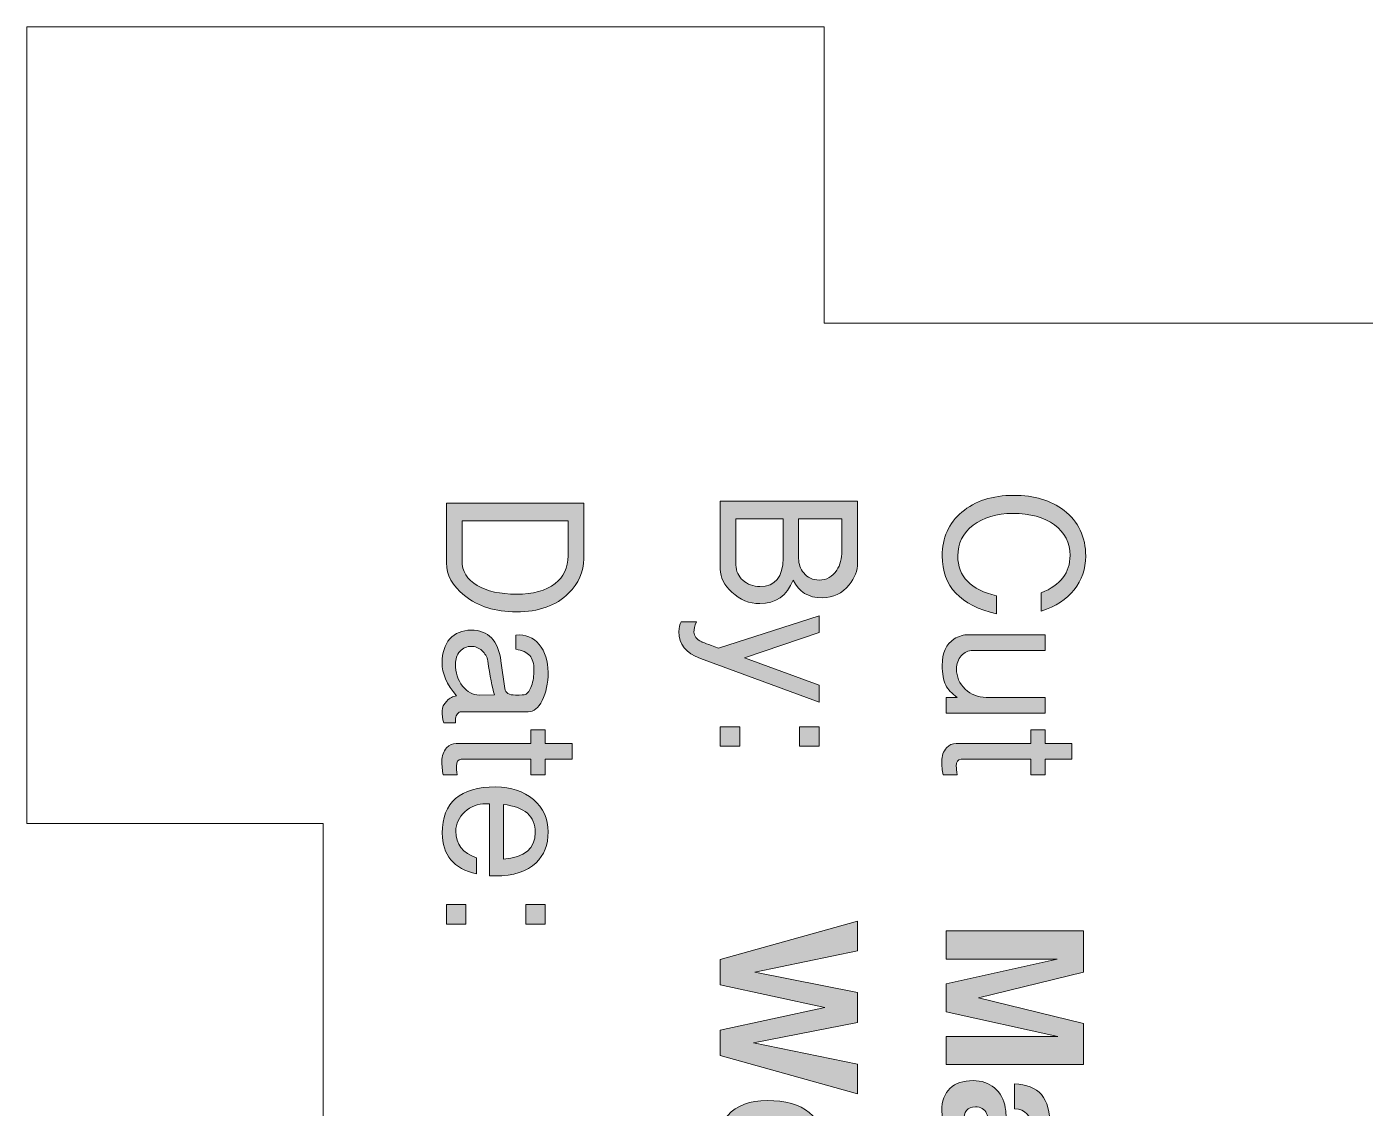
# Model space of a CAD drawing. Header units: inches. Extents: x 0.79 to 6.2, y -4.47 to -0.71.
# Drawn here: x 4.419 to 5.308, y -3.141 to -2.423 of the extents above; entities that cross this region are included whole.
import ezdxf

# ---------------------------------------------------------------- set-up
doc = ezdxf.new("R2010")
doc.units = ezdxf.units.IN
doc.header["$MEASUREMENT"] = 0
doc.layers.add('Layer 1', color=7, linetype='Continuous')

# ---------------------------------------------------------------- blocks, each defined once
blk = doc.blocks.new('block 40')
at = {"layer": 'Layer 1', "true_color": 0xed1f24}
h = blk.add_hatch(color=240, dxfattribs=at)
h.dxf.hatch_style = 2
edge = h.paths.add_edge_path()
edge.add_spline(control_points=[(5.06292, -2.81274), (5.03884, -2.80716), (5.02679, -2.79432), (5.02679, -2.77424), (5.02679, -2.76215), (5.03115, -2.75242), (5.03986, -2.74505), (5.04857, -2.73767), (5.06005, -2.73399), (5.0743, -2.73399), (5.0878, -2.73399), (5.09892, -2.73732), (5.10767, -2.74398), (5.11726, -2.75132), (5.12205, -2.76144), (5.12205, -2.77436), (5.12205, -2.78286), (5.11953, -2.7903), (5.11449, -2.79667), (5.10944, -2.80305), (5.10213, -2.80778), (5.09255, -2.81086), (5.09255, -2.81086), (5.09255, -2.79861), (5.09255, -2.79861), (5.1053, -2.79369), (5.11167, -2.78544), (5.11167, -2.77386), (5.11167, -2.76544), (5.10822, -2.75869), (5.1013, -2.75361), (5.09438, -2.74853), (5.08517, -2.74599), (5.07367, -2.74599), (5.06292, -2.74599), (5.05415, -2.74859), (5.04736, -2.7538), (5.04057, -2.75901), (5.03717, -2.76582), (5.03717, -2.77424), (5.03717, -2.78782), (5.04576, -2.79665), (5.06292, -2.80073), (5.06292, -2.80073), (5.06292, -2.81274), (5.06292, -2.81274)], knot_values=[0, 0, 0, 0, 1, 1, 1, 2, 2, 2, 3, 3, 3, 4, 4, 4, 5, 5, 5, 6, 6, 6, 7, 7, 7, 8, 8, 8, 9, 9, 9, 10, 10, 10, 11, 11, 11, 12, 12, 12, 13, 13, 13, 14, 14, 14, 15, 15, 15, 15], degree=3, periodic=1)
h = blk.add_hatch(color=240, dxfattribs=at)
h.dxf.hatch_style = 2
edge = h.paths.add_edge_path()
edge.add_spline(control_points=[(4.9058, -2.80586), (4.8988, -2.80586), (4.89263, -2.80336), (4.8873, -2.79836), (4.88213, -2.79369), (4.87955, -2.78857), (4.87955, -2.78299), (4.87955, -2.78299), (4.87955, -2.73786), (4.87955, -2.73786), (4.87955, -2.73786), (4.97068, -2.73786), (4.97068, -2.73786), (4.97068, -2.73786), (4.97068, -2.77886), (4.97068, -2.77886), (4.97068, -2.78394), (4.9688, -2.78882), (4.96505, -2.79348), (4.96047, -2.79915), (4.95455, -2.80199), (4.9473, -2.80199), (4.93797, -2.80199), (4.9315, -2.79807), (4.92792, -2.79024), (4.92367, -2.80065), (4.9163, -2.80586), (4.9058, -2.80586)], knot_values=[0, 0, 0, 0, 1, 1, 1, 2, 2, 2, 3, 3, 3, 4, 4, 4, 5, 5, 5, 6, 6, 6, 7, 7, 7, 8, 8, 8, 9, 9, 9, 9], degree=3, periodic=1)
edge = h.paths.add_edge_path()
edge.add_spline(control_points=[(4.9058, -2.79449), (4.91605, -2.79449), (4.92118, -2.78824), (4.92118, -2.77574), (4.92118, -2.77574), (4.92118, -2.74961), (4.92118, -2.74961), (4.92118, -2.74961), (4.88993, -2.74961), (4.88993, -2.74961), (4.88993, -2.74961), (4.88993, -2.78024), (4.88993, -2.78024), (4.88993, -2.78423), (4.89147, -2.78761), (4.89455, -2.79036), (4.89763, -2.79311), (4.90138, -2.79449), (4.9058, -2.79449)], knot_values=[0, 0, 0, 0, 1, 1, 1, 2, 2, 2, 3, 3, 3, 4, 4, 4, 5, 5, 5, 6, 6, 6, 6], degree=3, periodic=1)
edge = h.paths.add_edge_path()
edge.add_spline(control_points=[(4.94505, -2.79024), (4.95005, -2.79024), (4.95397, -2.78807), (4.9568, -2.78374), (4.95913, -2.78015), (4.9603, -2.77586), (4.9603, -2.77086), (4.9603, -2.77086), (4.9603, -2.74961), (4.9603, -2.74961), (4.9603, -2.74961), (4.93155, -2.74961), (4.93155, -2.74961), (4.93155, -2.74961), (4.93155, -2.77586), (4.93155, -2.77586), (4.93155, -2.77953), (4.93268, -2.78274), (4.93492, -2.78549), (4.93751, -2.78866), (4.94088, -2.79024), (4.94505, -2.79024)], knot_values=[0, 0, 0, 0, 1, 1, 1, 2, 2, 2, 3, 3, 3, 4, 4, 4, 5, 5, 5, 6, 6, 6, 7, 7, 7, 7], degree=3, periodic=1)
h = blk.add_hatch(color=240, dxfattribs=at)
h.dxf.hatch_style = 2
edge = h.paths.add_edge_path()
edge.add_spline(control_points=[(4.94518, -2.87124), (4.94518, -2.87124), (4.8663, -2.84224), (4.8663, -2.84224), (4.8568, -2.83874), (4.85205, -2.83282), (4.85205, -2.82448), (4.85205, -2.8219), (4.85256, -2.81974), (4.85356, -2.81799), (4.85356, -2.81799), (4.86367, -2.81799), (4.86367, -2.81799), (4.8626, -2.82065), (4.86205, -2.82294), (4.86205, -2.82486), (4.86205, -2.82736), (4.86376, -2.82949), (4.86718, -2.83124), (4.8676, -2.83149), (4.87136, -2.8329), (4.87845, -2.83548), (4.87845, -2.83548), (4.94518, -2.81399), (4.94518, -2.81399), (4.94518, -2.81399), (4.94518, -2.82515), (4.94518, -2.82515), (4.94518, -2.82515), (4.89558, -2.84181), (4.89558, -2.84181), (4.89558, -2.84181), (4.94518, -2.86005), (4.94518, -2.86005), (4.94518, -2.86005), (4.94518, -2.87124), (4.94518, -2.87124)], knot_values=[0, 0, 0, 0, 1, 1, 1, 2, 2, 2, 3, 3, 3, 4, 4, 4, 5, 5, 5, 6, 6, 6, 7, 7, 7, 8, 8, 8, 9, 9, 9, 10, 10, 10, 11, 11, 11, 12, 12, 12, 12], degree=3, periodic=1)
h = blk.add_hatch(color=240, dxfattribs=at)
h.dxf.hatch_style = 2
edge = h.paths.add_edge_path()
edge.add_spline(control_points=[(5.02955, -2.87861), (5.02955, -2.87861), (5.02955, -2.86811), (5.02955, -2.86811), (5.02955, -2.86811), (5.0368, -2.86811), (5.0368, -2.86811), (5.03313, -2.86561), (5.03059, -2.8629), (5.02917, -2.85999), (5.02759, -2.85682), (5.02679, -2.85244), (5.02679, -2.84686), (5.02679, -2.83853), (5.02947, -2.8327), (5.0348, -2.82936), (5.03771, -2.82745), (5.04096, -2.82649), (5.04455, -2.82649), (5.04455, -2.82649), (5.09517, -2.82649), (5.09517, -2.82649), (5.09517, -2.82649), (5.09517, -2.83699), (5.09517, -2.83699), (5.09517, -2.83699), (5.04704, -2.83699), (5.04704, -2.83699), (5.04405, -2.83699), (5.0415, -2.83816), (5.03942, -2.84049), (5.03734, -2.84282), (5.0363, -2.84574), (5.0363, -2.84924), (5.0363, -2.85449), (5.03821, -2.85894), (5.04205, -2.86261), (5.04588, -2.86628), (5.05055, -2.86811), (5.05605, -2.86811), (5.05605, -2.86811), (5.09517, -2.86811), (5.09517, -2.86811), (5.09517, -2.86811), (5.09517, -2.87861), (5.09517, -2.87861), (5.09517, -2.87861), (5.02955, -2.87861), (5.02955, -2.87861)], knot_values=[0, 0, 0, 0, 1, 1, 1, 2, 2, 2, 3, 3, 3, 4, 4, 4, 5, 5, 5, 6, 6, 6, 7, 7, 7, 8, 8, 8, 9, 9, 9, 10, 10, 10, 11, 11, 11, 12, 12, 12, 13, 13, 13, 14, 14, 14, 15, 15, 15, 16, 16, 16, 16], degree=3, periodic=1)
h = blk.add_hatch(color=240, dxfattribs=at)
h.dxf.hatch_style = 2
h.paths.add_polyline_path([(4.87955, -2.90061), (4.87955, -2.88761), (4.89255, -2.88761), (4.89255, -2.90061)])
h.paths.add_polyline_path([(4.93218, -2.90061), (4.93218, -2.88761), (4.94518, -2.88761), (4.94518, -2.90061)])
h = blk.add_hatch(color=240, dxfattribs=at)
h.dxf.hatch_style = 2
edge = h.paths.add_edge_path()
edge.add_spline(control_points=[(5.02743, -2.91961), (5.02684, -2.91652), (5.02655, -2.91353), (5.02655, -2.91061), (5.02655, -2.90694), (5.02759, -2.90398), (5.02967, -2.90173), (5.03151, -2.89973), (5.03363, -2.89874), (5.03604, -2.89874), (5.03604, -2.89874), (5.08555, -2.89874), (5.08555, -2.89874), (5.08555, -2.89874), (5.08555, -2.88961), (5.08555, -2.88961), (5.08555, -2.88961), (5.09517, -2.88961), (5.09517, -2.88961), (5.09517, -2.88961), (5.09517, -2.89874), (5.09517, -2.89874), (5.09517, -2.89874), (5.11292, -2.89874), (5.11292, -2.89874), (5.11292, -2.89874), (5.11292, -2.90923), (5.11292, -2.90923), (5.11292, -2.90923), (5.09517, -2.90923), (5.09517, -2.90923), (5.09517, -2.90923), (5.09517, -2.91961), (5.09517, -2.91961), (5.09517, -2.91961), (5.08555, -2.91961), (5.08555, -2.91961), (5.08555, -2.91961), (5.08555, -2.90923), (5.08555, -2.90923), (5.08555, -2.90923), (5.0393, -2.90923), (5.0393, -2.90923), (5.03721, -2.90923), (5.03617, -2.91078), (5.03617, -2.91386), (5.03617, -2.91511), (5.03638, -2.91703), (5.0368, -2.91961), (5.0368, -2.91961), (5.02743, -2.91961), (5.02743, -2.91961)], knot_values=[0, 0, 0, 0, 1, 1, 1, 2, 2, 2, 3, 3, 3, 4, 4, 4, 5, 5, 5, 6, 6, 6, 7, 7, 7, 8, 8, 8, 9, 9, 9, 10, 10, 10, 11, 11, 11, 12, 12, 12, 13, 13, 13, 14, 14, 14, 15, 15, 15, 16, 16, 16, 17, 17, 17, 17], degree=3, periodic=1)
at = {"layer": 'Layer 1', "lineweight": 0}
for points in [[(4.87955, -2.90061), (4.87955, -2.88761), (4.89255, -2.88761), (4.89255, -2.90061), (4.87955, -2.90061)], [(4.93218, -2.90061), (4.93218, -2.88761), (4.94518, -2.88761), (4.94518, -2.90061), (4.93218, -2.90061)]]:
    blk.add_lwpolyline(points, dxfattribs=at)
for points, knots in [([(5.06292, -2.81274), (5.03884, -2.80716), (5.02679, -2.79432), (5.02679, -2.77424), (5.02679, -2.76215), (5.03115, -2.75242), (5.03986, -2.74505), (5.04857, -2.73767), (5.06005, -2.73399), (5.0743, -2.73399), (5.0878, -2.73399), (5.09892, -2.73732), (5.10767, -2.74398), (5.11726, -2.75132), (5.12205, -2.76144), (5.12205, -2.77436), (5.12205, -2.78286), (5.11953, -2.7903), (5.11449, -2.79667), (5.10944, -2.80305), (5.10213, -2.80778), (5.09255, -2.81086), (5.09255, -2.81086), (5.09255, -2.79861), (5.09255, -2.79861), (5.1053, -2.79369), (5.11167, -2.78544), (5.11167, -2.77386), (5.11167, -2.76544), (5.10822, -2.75869), (5.1013, -2.75361), (5.09438, -2.74853), (5.08517, -2.74599), (5.07367, -2.74599), (5.06292, -2.74599), (5.05415, -2.74859), (5.04736, -2.7538), (5.04057, -2.75901), (5.03717, -2.76582), (5.03717, -2.77424), (5.03717, -2.78782), (5.04576, -2.79665), (5.06292, -2.80073), (5.06292, -2.80073), (5.06292, -2.81274), (5.06292, -2.81274)], [0, 0, 0, 0, 1, 1, 1, 2, 2, 2, 3, 3, 3, 4, 4, 4, 5, 5, 5, 6, 6, 6, 7, 7, 7, 8, 8, 8, 9, 9, 9, 10, 10, 10, 11, 11, 11, 12, 12, 12, 13, 13, 13, 14, 14, 14, 15, 15, 15, 15]), ([(4.9058, -2.80586), (4.8988, -2.80586), (4.89263, -2.80336), (4.8873, -2.79836), (4.88213, -2.79369), (4.87955, -2.78857), (4.87955, -2.78299), (4.87955, -2.78299), (4.87955, -2.73786), (4.87955, -2.73786), (4.87955, -2.73786), (4.97068, -2.73786), (4.97068, -2.73786), (4.97068, -2.73786), (4.97068, -2.77886), (4.97068, -2.77886), (4.97068, -2.78394), (4.9688, -2.78882), (4.96505, -2.79348), (4.96047, -2.79915), (4.95455, -2.80199), (4.9473, -2.80199), (4.93797, -2.80199), (4.9315, -2.79807), (4.92792, -2.79024), (4.92367, -2.80065), (4.9163, -2.80586), (4.9058, -2.80586)], [0, 0, 0, 0, 1, 1, 1, 2, 2, 2, 3, 3, 3, 4, 4, 4, 5, 5, 5, 6, 6, 6, 7, 7, 7, 8, 8, 8, 9, 9, 9, 9]), ([(4.9058, -2.79449), (4.91605, -2.79449), (4.92118, -2.78824), (4.92118, -2.77574), (4.92118, -2.77574), (4.92118, -2.74961), (4.92118, -2.74961), (4.92118, -2.74961), (4.88993, -2.74961), (4.88993, -2.74961), (4.88993, -2.74961), (4.88993, -2.78024), (4.88993, -2.78024), (4.88993, -2.78423), (4.89147, -2.78761), (4.89455, -2.79036), (4.89763, -2.79311), (4.90138, -2.79449), (4.9058, -2.79449)], [0, 0, 0, 0, 1, 1, 1, 2, 2, 2, 3, 3, 3, 4, 4, 4, 5, 5, 5, 6, 6, 6, 6]), ([(4.94505, -2.79024), (4.95005, -2.79024), (4.95397, -2.78807), (4.9568, -2.78374), (4.95913, -2.78015), (4.9603, -2.77586), (4.9603, -2.77086), (4.9603, -2.77086), (4.9603, -2.74961), (4.9603, -2.74961), (4.9603, -2.74961), (4.93155, -2.74961), (4.93155, -2.74961), (4.93155, -2.74961), (4.93155, -2.77586), (4.93155, -2.77586), (4.93155, -2.77953), (4.93268, -2.78274), (4.93492, -2.78549), (4.93751, -2.78866), (4.94088, -2.79024), (4.94505, -2.79024)], [0, 0, 0, 0, 1, 1, 1, 2, 2, 2, 3, 3, 3, 4, 4, 4, 5, 5, 5, 6, 6, 6, 7, 7, 7, 7]), ([(4.94518, -2.87124), (4.94518, -2.87124), (4.8663, -2.84224), (4.8663, -2.84224), (4.8568, -2.83874), (4.85205, -2.83282), (4.85205, -2.82448), (4.85205, -2.8219), (4.85256, -2.81974), (4.85356, -2.81799), (4.85356, -2.81799), (4.86367, -2.81799), (4.86367, -2.81799), (4.8626, -2.82065), (4.86205, -2.82294), (4.86205, -2.82486), (4.86205, -2.82736), (4.86376, -2.82949), (4.86718, -2.83124), (4.8676, -2.83149), (4.87136, -2.8329), (4.87845, -2.83548), (4.87845, -2.83548), (4.94518, -2.81399), (4.94518, -2.81399), (4.94518, -2.81399), (4.94518, -2.82515), (4.94518, -2.82515), (4.94518, -2.82515), (4.89558, -2.84181), (4.89558, -2.84181), (4.89558, -2.84181), (4.94518, -2.86005), (4.94518, -2.86005), (4.94518, -2.86005), (4.94518, -2.87124), (4.94518, -2.87124)], [0, 0, 0, 0, 1, 1, 1, 2, 2, 2, 3, 3, 3, 4, 4, 4, 5, 5, 5, 6, 6, 6, 7, 7, 7, 8, 8, 8, 9, 9, 9, 10, 10, 10, 11, 11, 11, 12, 12, 12, 12]), ([(5.02955, -2.87861), (5.02955, -2.87861), (5.02955, -2.86811), (5.02955, -2.86811), (5.02955, -2.86811), (5.0368, -2.86811), (5.0368, -2.86811), (5.03313, -2.86561), (5.03059, -2.8629), (5.02917, -2.85999), (5.02759, -2.85682), (5.02679, -2.85244), (5.02679, -2.84686), (5.02679, -2.83853), (5.02947, -2.8327), (5.0348, -2.82936), (5.03771, -2.82745), (5.04096, -2.82649), (5.04455, -2.82649), (5.04455, -2.82649), (5.09517, -2.82649), (5.09517, -2.82649), (5.09517, -2.82649), (5.09517, -2.83699), (5.09517, -2.83699), (5.09517, -2.83699), (5.04704, -2.83699), (5.04704, -2.83699), (5.04405, -2.83699), (5.0415, -2.83816), (5.03942, -2.84049), (5.03734, -2.84282), (5.0363, -2.84574), (5.0363, -2.84924), (5.0363, -2.85449), (5.03821, -2.85894), (5.04205, -2.86261), (5.04588, -2.86628), (5.05055, -2.86811), (5.05605, -2.86811), (5.05605, -2.86811), (5.09517, -2.86811), (5.09517, -2.86811), (5.09517, -2.86811), (5.09517, -2.87861), (5.09517, -2.87861), (5.09517, -2.87861), (5.02955, -2.87861), (5.02955, -2.87861)], [0, 0, 0, 0, 1, 1, 1, 2, 2, 2, 3, 3, 3, 4, 4, 4, 5, 5, 5, 6, 6, 6, 7, 7, 7, 8, 8, 8, 9, 9, 9, 10, 10, 10, 11, 11, 11, 12, 12, 12, 13, 13, 13, 14, 14, 14, 15, 15, 15, 16, 16, 16, 16]), ([(5.02743, -2.91961), (5.02684, -2.91652), (5.02655, -2.91353), (5.02655, -2.91061), (5.02655, -2.90694), (5.02759, -2.90398), (5.02967, -2.90173), (5.03151, -2.89973), (5.03363, -2.89874), (5.03604, -2.89874), (5.03604, -2.89874), (5.08555, -2.89874), (5.08555, -2.89874), (5.08555, -2.89874), (5.08555, -2.88961), (5.08555, -2.88961), (5.08555, -2.88961), (5.09517, -2.88961), (5.09517, -2.88961), (5.09517, -2.88961), (5.09517, -2.89874), (5.09517, -2.89874), (5.09517, -2.89874), (5.11292, -2.89874), (5.11292, -2.89874), (5.11292, -2.89874), (5.11292, -2.90923), (5.11292, -2.90923), (5.11292, -2.90923), (5.09517, -2.90923), (5.09517, -2.90923), (5.09517, -2.90923), (5.09517, -2.91961), (5.09517, -2.91961), (5.09517, -2.91961), (5.08555, -2.91961), (5.08555, -2.91961), (5.08555, -2.91961), (5.08555, -2.90923), (5.08555, -2.90923), (5.08555, -2.90923), (5.0393, -2.90923), (5.0393, -2.90923), (5.03721, -2.90923), (5.03617, -2.91078), (5.03617, -2.91386), (5.03617, -2.91511), (5.03638, -2.91703), (5.0368, -2.91961), (5.0368, -2.91961), (5.02743, -2.91961), (5.02743, -2.91961)], [0, 0, 0, 0, 1, 1, 1, 2, 2, 2, 3, 3, 3, 4, 4, 4, 5, 5, 5, 6, 6, 6, 7, 7, 7, 8, 8, 8, 9, 9, 9, 10, 10, 10, 11, 11, 11, 12, 12, 12, 13, 13, 13, 14, 14, 14, 15, 15, 15, 16, 16, 16, 17, 17, 17, 17])]:
    blk.add_open_spline(points, degree=3, knots=knots, dxfattribs=at)
blk = doc.blocks.new('block 44')
at = {"layer": 'Layer 1', "true_color": 0xed1f24}
h = blk.add_hatch(color=240, dxfattribs=at)
h.dxf.hatch_style = 2
edge = h.paths.add_edge_path()
edge.add_spline(control_points=[(4.74413, -2.81136), (4.7303, -2.81136), (4.71884, -2.80774), (4.70976, -2.80049), (4.70176, -2.79399), (4.69776, -2.78678), (4.69776, -2.77886), (4.69776, -2.77886), (4.69776, -2.73911), (4.69776, -2.73911), (4.69776, -2.73911), (4.78889, -2.73911), (4.78889, -2.73911), (4.78889, -2.73911), (4.78889, -2.77611), (4.78889, -2.77611), (4.78889, -2.7847), (4.78555, -2.79232), (4.77888, -2.79898), (4.77064, -2.80724), (4.75905, -2.81136), (4.74413, -2.81136)], knot_values=[0, 0, 0, 0, 1, 1, 1, 2, 2, 2, 3, 3, 3, 4, 4, 4, 5, 5, 5, 6, 6, 6, 7, 7, 7, 7], degree=3, periodic=1)
edge = h.paths.add_edge_path()
edge.add_spline(control_points=[(4.74413, -2.79961), (4.75522, -2.79961), (4.7638, -2.79728), (4.76988, -2.79261), (4.77563, -2.78811), (4.77851, -2.78199), (4.77851, -2.77424), (4.77851, -2.77424), (4.77851, -2.75086), (4.77851, -2.75086), (4.77851, -2.75086), (4.70814, -2.75086), (4.70814, -2.75086), (4.70814, -2.75086), (4.70814, -2.77736), (4.70814, -2.77736), (4.70814, -2.78436), (4.71151, -2.78986), (4.71826, -2.79386), (4.72476, -2.7977), (4.73338, -2.79961), (4.74413, -2.79961)], knot_values=[0, 0, 0, 0, 1, 1, 1, 2, 2, 2, 3, 3, 3, 4, 4, 4, 5, 5, 5, 6, 6, 6, 7, 7, 7, 7], degree=3, periodic=1)
h = blk.add_hatch(color=240, dxfattribs=at)
h.dxf.hatch_style = 2
edge = h.paths.add_edge_path()
edge.add_spline(control_points=[(4.69598, -2.88511), (4.69525, -2.88253), (4.69489, -2.87982), (4.69489, -2.87699), (4.69489, -2.87474), (4.69591, -2.87259), (4.69795, -2.87055), (4.69999, -2.86851), (4.70213, -2.86736), (4.70439, -2.86711), (4.69805, -2.85953), (4.69489, -2.85219), (4.69489, -2.84511), (4.69489, -2.83853), (4.6966, -2.83328), (4.70002, -2.82936), (4.70344, -2.82545), (4.70816, -2.82349), (4.71417, -2.82349), (4.72553, -2.82349), (4.73213, -2.83026), (4.73397, -2.8438), (4.73397, -2.8438), (4.73647, -2.86225), (4.73647, -2.86225), (4.73689, -2.86516), (4.73926, -2.86661), (4.74361, -2.86661), (4.74729, -2.86661), (4.74941, -2.86649), (4.75, -2.86624), (4.75175, -2.86549), (4.75317, -2.86356), (4.75426, -2.86044), (4.75534, -2.85733), (4.75589, -2.85377), (4.75589, -2.84979), (4.75589, -2.84564), (4.75495, -2.8425), (4.75307, -2.84038), (4.7512, -2.83826), (4.74809, -2.83687), (4.74376, -2.83621), (4.74376, -2.83621), (4.74376, -2.82673), (4.74376, -2.82673), (4.75026, -2.82615), (4.75547, -2.82824), (4.75939, -2.83299), (4.7633, -2.83773), (4.76526, -2.84391), (4.76526, -2.85149), (4.76526, -2.85882), (4.76397, -2.86503), (4.76139, -2.87011), (4.7588, -2.8752), (4.75568, -2.87774), (4.75201, -2.87774), (4.75201, -2.87774), (4.70763, -2.87774), (4.70763, -2.87774), (4.70672, -2.87774), (4.70589, -2.87817), (4.70513, -2.87905), (4.70439, -2.87992), (4.70393, -2.8809), (4.70376, -2.88199), (4.70367, -2.88282), (4.70367, -2.88386), (4.70376, -2.88511), (4.70376, -2.88511), (4.69598, -2.88511), (4.69598, -2.88511)], knot_values=[0, 0, 0, 0, 1, 1, 1, 2, 2, 2, 3, 3, 3, 4, 4, 4, 5, 5, 5, 6, 6, 6, 7, 7, 7, 8, 8, 8, 9, 9, 9, 10, 10, 10, 11, 11, 11, 12, 12, 12, 13, 13, 13, 14, 14, 14, 15, 15, 15, 16, 16, 16, 17, 17, 17, 18, 18, 18, 19, 19, 19, 20, 20, 20, 21, 21, 21, 22, 22, 22, 23, 23, 23, 24, 24, 24, 24], degree=3, periodic=1)
edge = h.paths.add_edge_path()
edge.add_spline(control_points=[(4.71946, -2.86661), (4.71946, -2.86661), (4.72963, -2.86649), (4.72963, -2.86649), (4.72821, -2.86146), (4.72675, -2.85392), (4.72524, -2.84388), (4.72474, -2.84124), (4.72344, -2.83898), (4.72135, -2.83708), (4.71925, -2.83518), (4.71691, -2.83424), (4.71431, -2.83424), (4.7113, -2.83424), (4.70878, -2.83535), (4.70677, -2.83757), (4.70477, -2.8398), (4.70376, -2.84264), (4.70376, -2.8461), (4.70376, -2.8517), (4.70535, -2.85654), (4.70854, -2.86062), (4.71172, -2.8647), (4.71536, -2.86669), (4.71946, -2.86661)], knot_values=[0, 0, 0, 0, 1, 1, 1, 2, 2, 2, 3, 3, 3, 4, 4, 4, 5, 5, 5, 6, 6, 6, 7, 7, 7, 8, 8, 8, 8], degree=3, periodic=1)
h = blk.add_hatch(color=240, dxfattribs=at)
h.dxf.hatch_style = 2
edge = h.paths.add_edge_path()
edge.add_spline(control_points=[(4.69564, -2.91961), (4.69505, -2.91652), (4.69476, -2.91353), (4.69476, -2.91061), (4.69476, -2.90694), (4.6958, -2.90398), (4.69788, -2.90173), (4.69972, -2.89973), (4.70184, -2.89874), (4.70426, -2.89874), (4.70426, -2.89874), (4.75376, -2.89874), (4.75376, -2.89874), (4.75376, -2.89874), (4.75376, -2.88961), (4.75376, -2.88961), (4.75376, -2.88961), (4.76339, -2.88961), (4.76339, -2.88961), (4.76339, -2.88961), (4.76339, -2.89874), (4.76339, -2.89874), (4.76339, -2.89874), (4.78113, -2.89874), (4.78113, -2.89874), (4.78113, -2.89874), (4.78113, -2.90923), (4.78113, -2.90923), (4.78113, -2.90923), (4.76339, -2.90923), (4.76339, -2.90923), (4.76339, -2.90923), (4.76339, -2.91961), (4.76339, -2.91961), (4.76339, -2.91961), (4.75376, -2.91961), (4.75376, -2.91961), (4.75376, -2.91961), (4.75376, -2.90923), (4.75376, -2.90923), (4.75376, -2.90923), (4.70751, -2.90923), (4.70751, -2.90923), (4.70542, -2.90923), (4.70439, -2.91078), (4.70439, -2.91386), (4.70439, -2.91511), (4.70459, -2.91703), (4.70501, -2.91961), (4.70501, -2.91961), (4.69564, -2.91961), (4.69564, -2.91961)], knot_values=[0, 0, 0, 0, 1, 1, 1, 2, 2, 2, 3, 3, 3, 4, 4, 4, 5, 5, 5, 6, 6, 6, 7, 7, 7, 8, 8, 8, 9, 9, 9, 10, 10, 10, 11, 11, 11, 12, 12, 12, 13, 13, 13, 14, 14, 14, 15, 15, 15, 16, 16, 16, 17, 17, 17, 17], degree=3, periodic=1)
h = blk.add_hatch(color=240, dxfattribs=at)
h.dxf.hatch_style = 2
edge = h.paths.add_edge_path()
edge.add_spline(control_points=[(4.73026, -2.98674), (4.72868, -2.98674), (4.72738, -2.98669), (4.72639, -2.98661), (4.72639, -2.98661), (4.72639, -2.93886), (4.72639, -2.93886), (4.7258, -2.93877), (4.72497, -2.93873), (4.72388, -2.93873), (4.71863, -2.93873), (4.71401, -2.94054), (4.71001, -2.94416), (4.70601, -2.94777), (4.70401, -2.95207), (4.70401, -2.95706), (4.70401, -2.96571), (4.70859, -2.97156), (4.71776, -2.97464), (4.71776, -2.97464), (4.71776, -2.98536), (4.71776, -2.98536), (4.7026, -2.98186), (4.69501, -2.97282), (4.69501, -2.95824), (4.69501, -2.93782), (4.70684, -2.92761), (4.73051, -2.92761), (4.74068, -2.92761), (4.74901, -2.9304), (4.75551, -2.93599), (4.76201, -2.94157), (4.76526, -2.94874), (4.76526, -2.95749), (4.76526, -2.96606), (4.76259, -2.9729), (4.75726, -2.97799), (4.75118, -2.98374), (4.74217, -2.98665), (4.73026, -2.98674)], knot_values=[0, 0, 0, 0, 1, 1, 1, 2, 2, 2, 3, 3, 3, 4, 4, 4, 5, 5, 5, 6, 6, 6, 7, 7, 7, 8, 8, 8, 9, 9, 9, 10, 10, 10, 11, 11, 11, 12, 12, 12, 13, 13, 13, 13], degree=3, periodic=1)
edge = h.paths.add_edge_path()
edge.add_spline(control_points=[(4.73564, -2.97561), (4.74972, -2.97427), (4.75676, -2.96838), (4.75676, -2.95793), (4.75676, -2.94706), (4.74972, -2.94082), (4.73564, -2.93924), (4.73564, -2.93924), (4.73564, -2.97561), (4.73564, -2.97561)], knot_values=[0, 0, 0, 0, 1, 1, 1, 2, 2, 2, 3, 3, 3, 3], degree=3, periodic=1)
h = blk.add_hatch(color=240, dxfattribs=at)
h.dxf.hatch_style = 2
h.paths.add_polyline_path([(4.69776, -3.01873), (4.69776, -3.00574), (4.71076, -3.00574), (4.71076, -3.01873)])
h.paths.add_polyline_path([(4.75039, -3.01873), (4.75039, -3.00574), (4.76339, -3.00574), (4.76339, -3.01873)])
at = {"layer": 'Layer 1', "lineweight": 0}
for points in [[(4.69776, -3.01873), (4.69776, -3.00574), (4.71076, -3.00574), (4.71076, -3.01873), (4.69776, -3.01873)], [(4.75039, -3.01873), (4.75039, -3.00574), (4.76339, -3.00574), (4.76339, -3.01873), (4.75039, -3.01873)]]:
    blk.add_lwpolyline(points, dxfattribs=at)
for points, knots in [([(4.74413, -2.81136), (4.7303, -2.81136), (4.71884, -2.80774), (4.70976, -2.80049), (4.70176, -2.79399), (4.69776, -2.78678), (4.69776, -2.77886), (4.69776, -2.77886), (4.69776, -2.73911), (4.69776, -2.73911), (4.69776, -2.73911), (4.78889, -2.73911), (4.78889, -2.73911), (4.78889, -2.73911), (4.78889, -2.77611), (4.78889, -2.77611), (4.78889, -2.7847), (4.78555, -2.79232), (4.77888, -2.79898), (4.77064, -2.80724), (4.75905, -2.81136), (4.74413, -2.81136)], [0, 0, 0, 0, 1, 1, 1, 2, 2, 2, 3, 3, 3, 4, 4, 4, 5, 5, 5, 6, 6, 6, 7, 7, 7, 7]), ([(4.74413, -2.79961), (4.75522, -2.79961), (4.7638, -2.79728), (4.76988, -2.79261), (4.77563, -2.78811), (4.77851, -2.78199), (4.77851, -2.77424), (4.77851, -2.77424), (4.77851, -2.75086), (4.77851, -2.75086), (4.77851, -2.75086), (4.70814, -2.75086), (4.70814, -2.75086), (4.70814, -2.75086), (4.70814, -2.77736), (4.70814, -2.77736), (4.70814, -2.78436), (4.71151, -2.78986), (4.71826, -2.79386), (4.72476, -2.7977), (4.73338, -2.79961), (4.74413, -2.79961)], [0, 0, 0, 0, 1, 1, 1, 2, 2, 2, 3, 3, 3, 4, 4, 4, 5, 5, 5, 6, 6, 6, 7, 7, 7, 7]), ([(4.69598, -2.88511), (4.69525, -2.88253), (4.69489, -2.87982), (4.69489, -2.87699), (4.69489, -2.87474), (4.69591, -2.87259), (4.69795, -2.87055), (4.69999, -2.86851), (4.70213, -2.86736), (4.70439, -2.86711), (4.69805, -2.85953), (4.69489, -2.85219), (4.69489, -2.84511), (4.69489, -2.83853), (4.6966, -2.83328), (4.70002, -2.82936), (4.70344, -2.82545), (4.70816, -2.82349), (4.71417, -2.82349), (4.72553, -2.82349), (4.73213, -2.83026), (4.73397, -2.8438), (4.73397, -2.8438), (4.73647, -2.86225), (4.73647, -2.86225), (4.73689, -2.86516), (4.73926, -2.86661), (4.74361, -2.86661), (4.74729, -2.86661), (4.74941, -2.86649), (4.75, -2.86624), (4.75175, -2.86549), (4.75317, -2.86356), (4.75426, -2.86044), (4.75534, -2.85733), (4.75589, -2.85377), (4.75589, -2.84979), (4.75589, -2.84564), (4.75495, -2.8425), (4.75307, -2.84038), (4.7512, -2.83826), (4.74809, -2.83687), (4.74376, -2.83621), (4.74376, -2.83621), (4.74376, -2.82673), (4.74376, -2.82673), (4.75026, -2.82615), (4.75547, -2.82824), (4.75939, -2.83299), (4.7633, -2.83773), (4.76526, -2.84391), (4.76526, -2.85149), (4.76526, -2.85882), (4.76397, -2.86503), (4.76139, -2.87011), (4.7588, -2.8752), (4.75568, -2.87774), (4.75201, -2.87774), (4.75201, -2.87774), (4.70763, -2.87774), (4.70763, -2.87774), (4.70672, -2.87774), (4.70589, -2.87817), (4.70513, -2.87905), (4.70439, -2.87992), (4.70393, -2.8809), (4.70376, -2.88199), (4.70367, -2.88282), (4.70367, -2.88386), (4.70376, -2.88511), (4.70376, -2.88511), (4.69598, -2.88511), (4.69598, -2.88511)], [0, 0, 0, 0, 1, 1, 1, 2, 2, 2, 3, 3, 3, 4, 4, 4, 5, 5, 5, 6, 6, 6, 7, 7, 7, 8, 8, 8, 9, 9, 9, 10, 10, 10, 11, 11, 11, 12, 12, 12, 13, 13, 13, 14, 14, 14, 15, 15, 15, 16, 16, 16, 17, 17, 17, 18, 18, 18, 19, 19, 19, 20, 20, 20, 21, 21, 21, 22, 22, 22, 23, 23, 23, 24, 24, 24, 24]), ([(4.71946, -2.86661), (4.71946, -2.86661), (4.72963, -2.86649), (4.72963, -2.86649), (4.72821, -2.86146), (4.72675, -2.85392), (4.72524, -2.84388), (4.72474, -2.84124), (4.72344, -2.83898), (4.72135, -2.83708), (4.71925, -2.83518), (4.71691, -2.83424), (4.71431, -2.83424), (4.7113, -2.83424), (4.70878, -2.83535), (4.70677, -2.83757), (4.70477, -2.8398), (4.70376, -2.84264), (4.70376, -2.8461), (4.70376, -2.8517), (4.70535, -2.85654), (4.70854, -2.86062), (4.71172, -2.8647), (4.71536, -2.86669), (4.71946, -2.86661)], [0, 0, 0, 0, 1, 1, 1, 2, 2, 2, 3, 3, 3, 4, 4, 4, 5, 5, 5, 6, 6, 6, 7, 7, 7, 8, 8, 8, 8]), ([(4.69564, -2.91961), (4.69505, -2.91652), (4.69476, -2.91353), (4.69476, -2.91061), (4.69476, -2.90694), (4.6958, -2.90398), (4.69788, -2.90173), (4.69972, -2.89973), (4.70184, -2.89874), (4.70426, -2.89874), (4.70426, -2.89874), (4.75376, -2.89874), (4.75376, -2.89874), (4.75376, -2.89874), (4.75376, -2.88961), (4.75376, -2.88961), (4.75376, -2.88961), (4.76339, -2.88961), (4.76339, -2.88961), (4.76339, -2.88961), (4.76339, -2.89874), (4.76339, -2.89874), (4.76339, -2.89874), (4.78113, -2.89874), (4.78113, -2.89874), (4.78113, -2.89874), (4.78113, -2.90923), (4.78113, -2.90923), (4.78113, -2.90923), (4.76339, -2.90923), (4.76339, -2.90923), (4.76339, -2.90923), (4.76339, -2.91961), (4.76339, -2.91961), (4.76339, -2.91961), (4.75376, -2.91961), (4.75376, -2.91961), (4.75376, -2.91961), (4.75376, -2.90923), (4.75376, -2.90923), (4.75376, -2.90923), (4.70751, -2.90923), (4.70751, -2.90923), (4.70542, -2.90923), (4.70439, -2.91078), (4.70439, -2.91386), (4.70439, -2.91511), (4.70459, -2.91703), (4.70501, -2.91961), (4.70501, -2.91961), (4.69564, -2.91961), (4.69564, -2.91961)], [0, 0, 0, 0, 1, 1, 1, 2, 2, 2, 3, 3, 3, 4, 4, 4, 5, 5, 5, 6, 6, 6, 7, 7, 7, 8, 8, 8, 9, 9, 9, 10, 10, 10, 11, 11, 11, 12, 12, 12, 13, 13, 13, 14, 14, 14, 15, 15, 15, 16, 16, 16, 17, 17, 17, 17]), ([(4.73026, -2.98674), (4.72868, -2.98674), (4.72738, -2.98669), (4.72639, -2.98661), (4.72639, -2.98661), (4.72639, -2.93886), (4.72639, -2.93886), (4.7258, -2.93877), (4.72497, -2.93873), (4.72388, -2.93873), (4.71863, -2.93873), (4.71401, -2.94054), (4.71001, -2.94416), (4.70601, -2.94777), (4.70401, -2.95207), (4.70401, -2.95706), (4.70401, -2.96571), (4.70859, -2.97156), (4.71776, -2.97464), (4.71776, -2.97464), (4.71776, -2.98536), (4.71776, -2.98536), (4.7026, -2.98186), (4.69501, -2.97282), (4.69501, -2.95824), (4.69501, -2.93782), (4.70684, -2.92761), (4.73051, -2.92761), (4.74068, -2.92761), (4.74901, -2.9304), (4.75551, -2.93599), (4.76201, -2.94157), (4.76526, -2.94874), (4.76526, -2.95749), (4.76526, -2.96606), (4.76259, -2.9729), (4.75726, -2.97799), (4.75118, -2.98374), (4.74217, -2.98665), (4.73026, -2.98674)], [0, 0, 0, 0, 1, 1, 1, 2, 2, 2, 3, 3, 3, 4, 4, 4, 5, 5, 5, 6, 6, 6, 7, 7, 7, 8, 8, 8, 9, 9, 9, 10, 10, 10, 11, 11, 11, 12, 12, 12, 13, 13, 13, 13]), ([(4.73564, -2.97561), (4.74972, -2.97427), (4.75676, -2.96838), (4.75676, -2.95793), (4.75676, -2.94706), (4.74972, -2.94082), (4.73564, -2.93924), (4.73564, -2.93924), (4.73564, -2.97561), (4.73564, -2.97561)], [0, 0, 0, 0, 1, 1, 1, 2, 2, 2, 3, 3, 3, 3])]:
    blk.add_open_spline(points, degree=3, knots=knots, dxfattribs=at)
blk = doc.blocks.new('block 45')
at = {"layer": 'Layer 1', "true_color": 0xed1f24}
h = blk.add_hatch(color=240, dxfattribs=at)
h.dxf.hatch_style = 2
h.paths.add_polyline_path([(4.97068, -3.13153), (4.87955, -3.10602), (4.87955, -3.08915), (4.94885, -3.07408), (4.87955, -3.05909), (4.87955, -3.04219), (4.97068, -3.01666), (4.97068, -3.03653), (4.90243, -3.05053), (4.97068, -3.06415), (4.97068, -3.08403), (4.90167, -3.09766), (4.97068, -3.11165)])
h = blk.add_hatch(color=240, dxfattribs=at)
h.dxf.hatch_style = 2
h.paths.add_polyline_path([(5.02955, -3.11203), (5.02955, -3.09328), (5.10355, -3.09328), (5.02955, -3.07703), (5.02955, -3.05828), (5.10317, -3.04203), (5.02955, -3.04203), (5.02955, -3.02328), (5.12067, -3.02328), (5.12067, -3.05071), (5.05091, -3.06764), (5.12067, -3.08476), (5.12067, -3.11203)])
h = blk.add_hatch(color=240, dxfattribs=at)
h.dxf.hatch_style = 2
edge = h.paths.add_edge_path()
edge.add_spline(control_points=[(5.02955, -3.18478), (5.02955, -3.18478), (5.02955, -3.16615), (5.02955, -3.16615), (5.03088, -3.16532), (5.03309, -3.16469), (5.03617, -3.16428), (5.02976, -3.15786), (5.02655, -3.15066), (5.02655, -3.14265), (5.02655, -3.13616), (5.02836, -3.1312), (5.03198, -3.12778), (5.03561, -3.12436), (5.04076, -3.12265), (5.04742, -3.12265), (5.05292, -3.12265), (5.05763, -3.12428), (5.06155, -3.12753), (5.06546, -3.13078), (5.06784, -3.13515), (5.06867, -3.14065), (5.069, -3.14324), (5.06959, -3.14761), (5.07042, -3.15378), (5.071, -3.15744), (5.0719, -3.16009), (5.07311, -3.16172), (5.07432, -3.16334), (5.07625, -3.16424), (5.07893, -3.1644), (5.0835, -3.16465), (5.0858, -3.16103), (5.0858, -3.15353), (5.0858, -3.1457), (5.08213, -3.14166), (5.0748, -3.1414), (5.0748, -3.1414), (5.0748, -3.12478), (5.0748, -3.12478), (5.0828, -3.12511), (5.08874, -3.12751), (5.09261, -3.13196), (5.09648, -3.13642), (5.09842, -3.14341), (5.09842, -3.15291), (5.09842, -3.17157), (5.09121, -3.1809), (5.0768, -3.1809), (5.0768, -3.1809), (5.03942, -3.1809), (5.03942, -3.1809), (5.03651, -3.1809), (5.03396, -3.1822), (5.0318, -3.18478), (5.0318, -3.18478), (5.02955, -3.18478), (5.02955, -3.18478)], knot_values=[0, 0, 0, 0, 1, 1, 1, 2, 2, 2, 3, 3, 3, 4, 4, 4, 5, 5, 5, 6, 6, 6, 7, 7, 7, 8, 8, 8, 9, 9, 9, 10, 10, 10, 11, 11, 11, 12, 12, 12, 13, 13, 13, 14, 14, 14, 15, 15, 15, 16, 16, 16, 17, 17, 17, 18, 18, 18, 19, 19, 19, 19], degree=3, periodic=1)
edge = h.paths.add_edge_path()
edge.add_spline(control_points=[(5.05905, -3.1644), (5.05905, -3.1644), (5.06167, -3.1644), (5.06167, -3.1644), (5.06026, -3.16189), (5.05938, -3.15934), (5.05905, -3.15674), (5.0583, -3.15063), (5.05738, -3.14652), (5.05629, -3.14443), (5.05488, -3.14149), (5.05238, -3.14003), (5.0488, -3.14003), (5.04363, -3.14003), (5.04105, -3.14326), (5.04105, -3.14971), (5.04105, -3.15951), (5.04704, -3.1644), (5.05905, -3.1644)], knot_values=[0, 0, 0, 0, 1, 1, 1, 2, 2, 2, 3, 3, 3, 4, 4, 4, 5, 5, 5, 6, 6, 6, 6], degree=3, periodic=1)
h = blk.add_hatch(color=240, dxfattribs=at)
h.dxf.hatch_style = 2
edge = h.paths.add_edge_path()
edge.add_spline(control_points=[(4.9133, -3.19891), (4.9113, -3.19891), (4.90951, -3.19878), (4.90793, -3.19853), (4.90793, -3.19853), (4.90793, -3.15365), (4.90793, -3.15365), (4.90742, -3.15349), (4.90663, -3.1534), (4.90555, -3.1534), (4.90113, -3.1534), (4.89757, -3.15476), (4.89486, -3.15749), (4.89215, -3.16022), (4.8908, -3.16376), (4.8908, -3.16815), (4.8908, -3.17103), (4.89164, -3.17372), (4.8933, -3.17619), (4.89488, -3.17842), (4.89667, -3.17982), (4.89867, -3.18041), (4.89867, -3.18041), (4.89867, -3.19815), (4.89867, -3.19815), (4.89209, -3.19582), (4.8868, -3.19172), (4.8828, -3.18585), (4.8788, -3.17997), (4.8768, -3.17341), (4.8768, -3.16615), (4.8768, -3.15807), (4.87934, -3.15128), (4.88443, -3.14578), (4.89051, -3.13919), (4.89922, -3.1359), (4.91055, -3.1359), (4.92272, -3.1359), (4.93207, -3.13855), (4.93861, -3.14384), (4.94516, -3.14914), (4.94843, -3.15674), (4.94843, -3.16665), (4.94843, -3.17632), (4.9452, -3.18411), (4.93874, -3.19003), (4.93228, -3.19594), (4.9238, -3.19891), (4.9133, -3.19891)], knot_values=[0, 0, 0, 0, 1, 1, 1, 2, 2, 2, 3, 3, 3, 4, 4, 4, 5, 5, 5, 6, 6, 6, 7, 7, 7, 8, 8, 8, 9, 9, 9, 10, 10, 10, 11, 11, 11, 12, 12, 12, 13, 13, 13, 14, 14, 14, 15, 15, 15, 16, 16, 16, 16], degree=3, periodic=1)
edge = h.paths.add_edge_path()
edge.add_spline(control_points=[(4.91968, -3.18041), (4.92909, -3.1799), (4.9338, -3.17552), (4.9338, -3.16728), (4.9338, -3.15896), (4.92909, -3.15433), (4.91968, -3.1534), (4.91968, -3.1534), (4.91968, -3.18041), (4.91968, -3.18041)], knot_values=[0, 0, 0, 0, 1, 1, 1, 2, 2, 2, 3, 3, 3, 3], degree=3, periodic=1)
at = {"layer": 'Layer 1', "lineweight": 0}
for points in [[(4.97068, -3.13153), (4.87955, -3.10602), (4.87955, -3.08915), (4.94885, -3.07408), (4.87955, -3.05909), (4.87955, -3.04219), (4.97068, -3.01666), (4.97068, -3.03653), (4.90243, -3.05053), (4.97068, -3.06415), (4.97068, -3.08403), (4.90167, -3.09766), (4.97068, -3.11165), (4.97068, -3.13153)], [(5.02955, -3.11203), (5.02955, -3.09328), (5.10355, -3.09328), (5.02955, -3.07703), (5.02955, -3.05828), (5.10317, -3.04203), (5.02955, -3.04203), (5.02955, -3.02328), (5.12067, -3.02328), (5.12067, -3.05071), (5.05091, -3.06764), (5.12067, -3.08476), (5.12067, -3.11203), (5.02955, -3.11203)]]:
    blk.add_lwpolyline(points, dxfattribs=at)
for points, knots in [([(5.02955, -3.18478), (5.02955, -3.18478), (5.02955, -3.16615), (5.02955, -3.16615), (5.03088, -3.16532), (5.03309, -3.16469), (5.03617, -3.16428), (5.02976, -3.15786), (5.02655, -3.15066), (5.02655, -3.14265), (5.02655, -3.13616), (5.02836, -3.1312), (5.03198, -3.12778), (5.03561, -3.12436), (5.04076, -3.12265), (5.04742, -3.12265), (5.05292, -3.12265), (5.05763, -3.12428), (5.06155, -3.12753), (5.06546, -3.13078), (5.06784, -3.13515), (5.06867, -3.14065), (5.069, -3.14324), (5.06959, -3.14761), (5.07042, -3.15378), (5.071, -3.15744), (5.0719, -3.16009), (5.07311, -3.16172), (5.07432, -3.16334), (5.07625, -3.16424), (5.07893, -3.1644), (5.0835, -3.16465), (5.0858, -3.16103), (5.0858, -3.15353), (5.0858, -3.1457), (5.08213, -3.14166), (5.0748, -3.1414), (5.0748, -3.1414), (5.0748, -3.12478), (5.0748, -3.12478), (5.0828, -3.12511), (5.08874, -3.12751), (5.09261, -3.13196), (5.09648, -3.13642), (5.09842, -3.14341), (5.09842, -3.15291), (5.09842, -3.17157), (5.09121, -3.1809), (5.0768, -3.1809), (5.0768, -3.1809), (5.03942, -3.1809), (5.03942, -3.1809), (5.03651, -3.1809), (5.03396, -3.1822), (5.0318, -3.18478), (5.0318, -3.18478), (5.02955, -3.18478), (5.02955, -3.18478)], [0, 0, 0, 0, 1, 1, 1, 2, 2, 2, 3, 3, 3, 4, 4, 4, 5, 5, 5, 6, 6, 6, 7, 7, 7, 8, 8, 8, 9, 9, 9, 10, 10, 10, 11, 11, 11, 12, 12, 12, 13, 13, 13, 14, 14, 14, 15, 15, 15, 16, 16, 16, 17, 17, 17, 18, 18, 18, 19, 19, 19, 19]), ([(4.9133, -3.19891), (4.9113, -3.19891), (4.90951, -3.19878), (4.90793, -3.19853), (4.90793, -3.19853), (4.90793, -3.15365), (4.90793, -3.15365), (4.90742, -3.15349), (4.90663, -3.1534), (4.90555, -3.1534), (4.90113, -3.1534), (4.89757, -3.15476), (4.89486, -3.15749), (4.89215, -3.16022), (4.8908, -3.16376), (4.8908, -3.16815), (4.8908, -3.17103), (4.89164, -3.17372), (4.8933, -3.17619), (4.89488, -3.17842), (4.89667, -3.17982), (4.89867, -3.18041), (4.89867, -3.18041), (4.89867, -3.19815), (4.89867, -3.19815), (4.89209, -3.19582), (4.8868, -3.19172), (4.8828, -3.18585), (4.8788, -3.17997), (4.8768, -3.17341), (4.8768, -3.16615), (4.8768, -3.15807), (4.87934, -3.15128), (4.88443, -3.14578), (4.89051, -3.13919), (4.89922, -3.1359), (4.91055, -3.1359), (4.92272, -3.1359), (4.93207, -3.13855), (4.93861, -3.14384), (4.94516, -3.14914), (4.94843, -3.15674), (4.94843, -3.16665), (4.94843, -3.17632), (4.9452, -3.18411), (4.93874, -3.19003), (4.93228, -3.19594), (4.9238, -3.19891), (4.9133, -3.19891)], [0, 0, 0, 0, 1, 1, 1, 2, 2, 2, 3, 3, 3, 4, 4, 4, 5, 5, 5, 6, 6, 6, 7, 7, 7, 8, 8, 8, 9, 9, 9, 10, 10, 10, 11, 11, 11, 12, 12, 12, 13, 13, 13, 14, 14, 14, 15, 15, 15, 16, 16, 16, 16]), ([(5.05905, -3.1644), (5.05905, -3.1644), (5.06167, -3.1644), (5.06167, -3.1644), (5.06026, -3.16189), (5.05938, -3.15934), (5.05905, -3.15674), (5.0583, -3.15063), (5.05738, -3.14652), (5.05629, -3.14443), (5.05488, -3.14149), (5.05238, -3.14003), (5.0488, -3.14003), (5.04363, -3.14003), (5.04105, -3.14326), (5.04105, -3.14971), (5.04105, -3.15951), (5.04704, -3.1644), (5.05905, -3.1644)], [0, 0, 0, 0, 1, 1, 1, 2, 2, 2, 3, 3, 3, 4, 4, 4, 5, 5, 5, 6, 6, 6, 6])]:
    blk.add_open_spline(points, degree=3, knots=knots, dxfattribs=at)
blk = doc.blocks.new('block 2')
at = {"layer": 'Layer 1', "color": 7, "lineweight": 5, "true_color": 0xffffff}
for points in [[(4.41926, -2.42277), (4.94843, -2.42277)], [(4.41926, -2.95181), (4.41926, -2.42277)], [(4.94843, -2.42277), (4.94843, -2.61957)], [(4.94843, -2.61957), (5.46995, -2.61957)], [(4.61607, -2.95181), (4.41926, -2.95181)], [(4.61607, -3.47347), (4.61607, -2.95181)]]:
    blk.add_lwpolyline(points, dxfattribs=at)
at = {"layer": 'Layer 1'}
for name in ['block 40', 'block 44', 'block 45']:
    blk.add_blockref(name, (0, 0), dxfattribs=at)

msp = doc.modelspace()

# ---------------------------------------------------------------- block references
at = {"layer": 'Layer 1'}
msp.add_blockref('block 2', (0, 0), dxfattribs=at)

doc.saveas('drawing.dxf')
